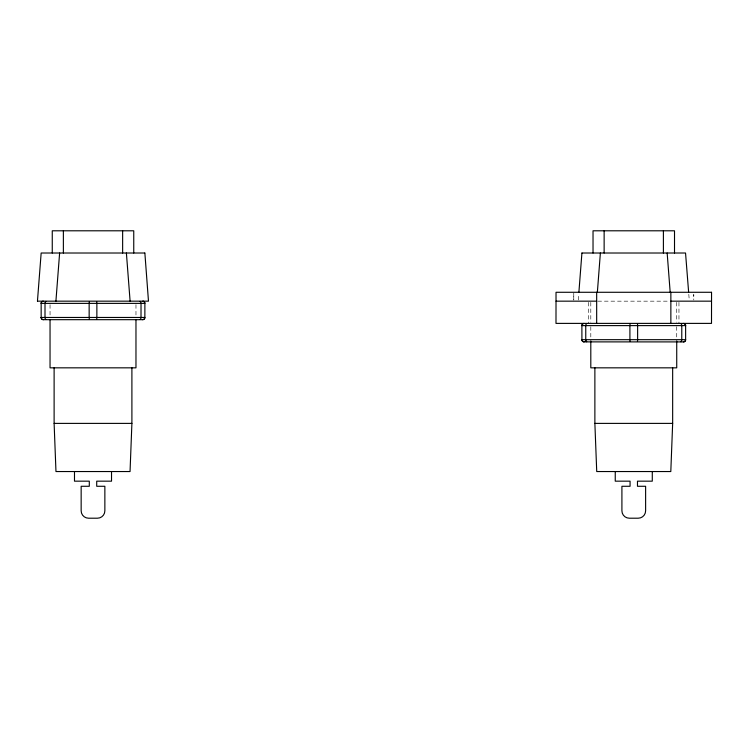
<?xml version="1.0" encoding="UTF-8"?>
<svg xmlns="http://www.w3.org/2000/svg" width="749" height="749" viewBox="0 0 749 749"><rect width="100%" height="100%" fill="white"/><g stroke="black" fill="none" stroke-linecap="round" stroke-linejoin="round"><path stroke-width="0.56" stroke-dasharray="3.75 2.81" d="M573.771 296.716L573.771 300.049L573.771 292.279M693.771 296.716L693.771 294.497L693.771 300.049M578.303 300.021L578.743 294.282M597.833 301.164L669.728 301.164M688.799 294.282L689.239 300.021M678.959 302.334L678.959 323.39M676.731 302.334L676.731 322.22M676.731 326.695L676.731 337.518M590.802 302.334L590.802 322.22M590.811 326.695L590.811 337.518M588.583 302.334L588.583 323.39M135.972 304.674L135.972 316.378M50.043 304.674L50.052 316.378"/><path stroke-width="1.12" d="M131.899 367.834L131.899 423.391L130.045 471.542L55.969 471.542L54.115 423.391L54.115 367.834M672.658 367.834L672.658 423.391L670.804 471.542L596.728 471.542L594.875 423.391L594.875 367.834M37.45 301.164L41.158 253.012L144.782 253.012M55.913 301.164L59.62 253.012M578.902 292.138L581.917 253.012M597.374 292.138L600.38 253.012M582.001 253.012L685.541 253.012L688.631 292.138M37.534 301.164L148.48 301.164L144.866 253.012M556.03 301.164L596.672 301.164M670.861 301.164L711.503 301.164M43.376 319.683L142.638 319.683M583.096 323.652A2.256 2.2 90 0 0 581.889 325.609L581.917 339.681A2.256 2.2 -90 0 0 584.136 341.881L683.397 341.909A2.256 2.2 90 0 0 685.644 339.681A2.256 2.191 -88.9 0 1 683.397 341.881M54.115 423.391L131.899 423.391M594.875 423.391L672.658 423.391M667.162 253.012L670.168 292.138M126.394 253.012L130.101 301.164M676.731 340.935L676.731 367.834L590.802 367.834L590.802 340.935M674.512 253.012L674.512 230.795L593.03 230.795L593.03 253.012M670.861 292.279L670.861 323.39M663.399 230.795L663.399 253.012M652.285 471.542L652.285 481.167L637.474 481.167L637.474 486.279L645.619 486.279L645.619 510.799A7.406 7.406 0 0 1 638.214 518.205L629.329 518.205A7.406 7.406 0 0 1 621.913 510.799L621.913 486.279L630.068 486.279L630.068 481.167L615.247 481.167L615.247 471.542M604.134 230.795L604.134 253.012M596.672 292.279L596.672 323.39M135.972 319.879L135.972 367.834L50.043 367.834L50.043 319.879M133.753 253.012L133.753 230.795L52.261 230.795L52.261 253.012M122.639 230.795L122.639 253.012M111.526 471.542L111.526 481.167L96.715 481.167L96.715 486.279L104.86 486.279L104.86 510.799A7.406 7.406 0 0 1 97.454 518.205L88.56 518.205A7.406 7.406 0 0 1 81.154 510.799L81.154 486.279L89.3 486.279L89.3 481.167L74.488 481.167L74.488 471.542M63.375 230.795L63.375 253.012M45.006 303.382L45.006 317.464M584.136 341.881A2.256 2.191 88.9 0 1 581.898 339.681L685.625 339.681L685.625 325.609L581.917 325.609A2.256 2.191 -88.9 0 1 584.136 323.409M586.71 323.577A2.256 1.545 -90 0 0 585.755 325.609L585.765 339.681A2.256 1.545 90 0 0 586.71 341.713A2.256 1.545 -89.6 0 1 586.158 341.169M630.115 324.027A2.256 0.646 -89.7 0 0 629.909 325.609L629.918 339.681A2.256 0.646 89.7 0 0 630.115 341.263M637.427 324.008A2.256 0.655 -90 0 1 637.633 325.609L637.624 339.681A2.256 0.655 90 0 1 637.427 341.282M680.832 323.577A2.256 1.545 -89.6 0 1 681.787 325.609L681.768 339.681A2.256 1.545 89.6 0 1 680.832 341.722A2.256 1.545 -90 0 0 681.375 341.16M683.397 323.409A2.256 2.2 -90 0 1 685.644 325.609A2.256 2.191 88.9 0 0 684.221 323.549M42.309 301.435A2.256 2.2 90 0 0 41.129 303.382A2.256 2.191 -88.9 0 1 43.376 301.182M45.942 319.486A2.256 1.545 90 0 1 44.996 317.464M44.996 303.382A2.256 1.545 -90 0 1 45.942 301.36M89.356 301.81A2.256 0.646 -89.7 0 0 89.15 303.382L89.159 317.464A2.256 0.646 89.7 0 0 89.356 319.037M96.668 301.781A2.256 0.655 -90 0 1 96.874 303.382L96.864 317.464A2.256 0.655 90 0 1 96.668 319.065M140.072 301.351A2.256 1.545 -89.6 0 1 141.027 303.382L141.009 317.464A2.256 1.545 89.6 0 1 140.072 319.495M142.638 301.182A2.256 2.2 -90 0 1 144.885 303.382L144.866 317.464A2.256 2.191 -88.9 0 1 142.638 319.664A2.256 2.2 90 0 0 144.885 317.464L41.158 317.464L41.158 303.382L144.866 303.382A2.256 2.191 88.9 0 0 143.433 301.323M711.503 292.279L556.03 292.279L555.992 323.39L711.503 323.39L711.55 292.279M41.129 317.464A2.256 2.2 -90 0 0 43.376 319.664A2.256 2.191 88.9 0 1 41.129 317.464"/></g></svg>
